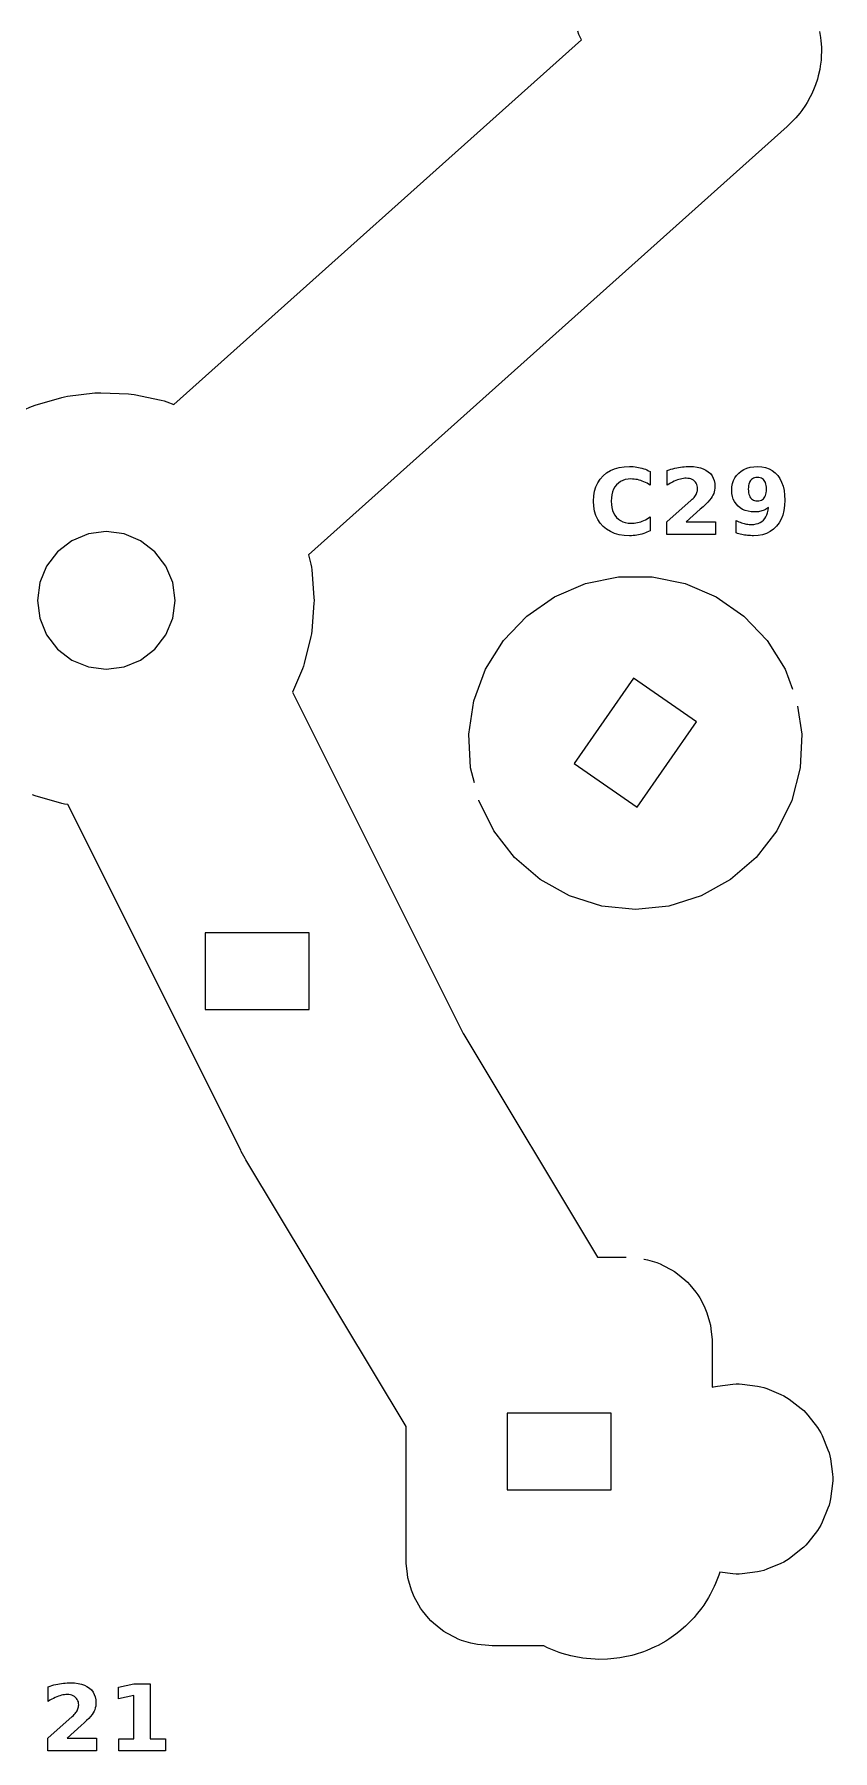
# Model space of a CAD drawing. Header units: millimetres. Extents: x 9 to 296, y 5 to 140.
# Drawn here: x 104.4 to 133.5, y 5.1 to 67.6 of the extents above; entities that cross this region are included whole.
import ezdxf

# ---------------------------------------------------------------- set-up
doc = ezdxf.new("R2010")
doc.units = ezdxf.units.MM
doc.layers.add('CUT', color=1, linetype='CONTINUOUS')
doc.layers.add('ENGRAVE', color=5, linetype='CONTINUOUS')

msp = doc.modelspace()

# ---------------------------------------------------------------- linework, layer by layer
at = {"layer": 'CUT', "color": 1}
for points in [[(90.0183, 64.2315), (103.904, 53.8885), (104.2185, 54.0378), (104.3153, 54.079), (104.4151, 54.1123), (105.3835, 54.3928), (105.4856, 54.418), (105.5894, 54.4349), (106.5903, 54.5564), (106.6951, 54.5649), (106.8003, 54.5649), (107.8077, 54.5243), (107.9126, 54.5158), (108.0164, 54.4989), (109.0042, 54.2973), (109.1064, 54.2721), (109.2062, 54.2388), (109.4684, 54.1393), (124.3127, 67.4196), (124.2712, 67.4961), (124.2219, 67.6124), (124.1838, 67.7329)], [(132.9859, 67.7292), (133.0228, 67.5043), (133.0368, 67.3822), (133.052, 67.1548), (133.0544, 67.0318), (133.0478, 66.804), (133.0384, 66.6814), (133.0101, 66.4553), (132.9891, 66.3341), (132.9394, 66.1117), (132.9069, 65.9931), (132.8362, 65.7764), (132.7925, 65.6615), (132.7014, 65.4525), (132.647, 65.3423), (132.5364, 65.143), (132.4717, 65.0384), (132.3426, 64.8506), (132.2682, 64.7527), (132.1218, 64.578), (132.0384, 64.4877), (131.8553, 64.3074), (131.8105, 64.2653), (114.3675, 48.6602), (114.4519, 48.3175), (114.473, 48.2145), (114.4856, 48.11), (114.5668, 47.1051), (114.571, 47), (114.5668, 46.8949), (114.4856, 45.89), (114.473, 45.7855), (114.4519, 45.6825), (114.2106, 44.7036), (114.1814, 44.6025), (114.1441, 44.5041), (113.7847, 43.6607), (120.0033, 31.2233), (120.025, 31.1838), (124.8903, 23.075), (125.9404, 23.075), (125.9428, 23.0749)], [(120.4104, 40.3561), (120.2693, 40.901), (120.2071, 42.1287), (120.3932, 43.3438), (120.8202, 44.4965), (121.4704, 45.5397), (122.3173, 46.4307), (123.3263, 47.1329), (124.4559, 47.6177), (125.66, 47.8651), (126.8893, 47.8651), (128.0934, 47.6177), (129.2231, 47.1329), (130.232, 46.4306), (131.0789, 45.5397), (131.7292, 44.4965), (131.9992, 43.7675)], [(132.1861, 43.1479), (132.3422, 42.1286), (132.28, 40.9009), (131.9718, 39.7109), (131.4305, 38.6072), (130.678, 37.6352), (129.7453, 36.8344), (128.6705, 36.2379), (127.4976, 35.8699), (126.2746, 35.7455), (125.0517, 35.8699), (123.8788, 36.2379), (122.804, 36.8345), (121.8712, 37.6352), (121.1188, 38.6073), (120.5774, 39.7109), (120.5733, 39.7269)], [(126.5894, 23.0115), (126.5987, 23.0101), (126.7231, 22.9789), (127.0538, 22.8786), (127.1745, 22.8354), (127.2904, 22.7806), (127.5951, 22.6177), (127.7051, 22.5518), (127.808, 22.4754), (128.0752, 22.2562), (128.1701, 22.1701), (128.2562, 22.0752), (128.4754, 21.808), (128.5518, 21.7051), (128.6177, 21.5951), (128.7806, 21.2904), (128.8354, 21.1745), (128.8786, 21.0538), (128.9789, 20.7231), (129.0101, 20.5987), (129.0289, 20.4719), (129.0688, 20.0666), (129.075, 19.9404), (129.075, 18.3377), (129.1269, 18.3533), (129.2634, 18.3787), (129.8287, 18.4531), (129.9422, 18.463), (130.0578, 18.463), (130.1713, 18.4531), (130.7282, 18.3798), (130.8405, 18.36), (130.9521, 18.3301), (131.0592, 18.2911), (131.5782, 18.0761), (131.6815, 18.028), (131.7816, 17.9702), (131.8749, 17.9048), (132.3206, 17.5628), (132.4079, 17.4896), (132.4896, 17.4079), (132.5628, 17.3206), (132.9048, 16.8749), (132.9702, 16.7816), (133.028, 16.6815), (133.0761, 16.5782), (133.2911, 16.0592), (133.3301, 15.9521), (133.36, 15.8405), (133.3798, 15.7282), (133.4531, 15.1713), (133.463, 15.0578), (133.463, 14.9422), (133.4531, 14.8287), (133.3798, 14.2718), (133.36, 14.1595), (133.3301, 14.0479), (133.2911, 13.9408), (133.0761, 13.4218), (133.028, 13.3185), (132.9702, 13.2184), (132.9048, 13.1251), (132.5628, 12.6794), (132.4896, 12.5921), (132.4079, 12.5104), (132.3206, 12.4372), (131.8749, 12.0952), (131.7816, 12.0298), (131.6815, 11.972), (131.5782, 11.9239), (131.0592, 11.7089), (130.9521, 11.6699), (130.8405, 11.64), (130.7282, 11.6202), (130.1713, 11.5469), (130.0578, 11.537), (129.9422, 11.537), (129.8287, 11.5469), (129.3557, 11.6092), (129.3174, 11.4943), (129.2005, 11.1937), (129.149, 11.0783), (129.0033, 10.7907), (128.9407, 10.6809), (128.7674, 10.4089), (128.6944, 10.3058), (128.4953, 10.0522), (128.4125, 9.9567), (128.1895, 9.7237), (128.0978, 9.6369), (127.8531, 9.4269), (127.7532, 9.3494), (127.4891, 9.1644), (127.3822, 9.0971), (127.1012, 8.9389), (126.9881, 8.8824), (126.693, 8.7525), (126.575, 8.7074), (126.2685, 8.6071), (126.1467, 8.5737), (125.8318, 8.5039), (125.7073, 8.4826), (125.3871, 8.444), (125.2611, 8.435), (124.9387, 8.428), (124.8124, 8.4314), (124.4908, 8.456), (124.3655, 8.4718), (124.0479, 8.5278), (123.9247, 8.5558), (123.6141, 8.6427), (123.4943, 8.6826), (123.1937, 8.7995), (123.0783, 8.851), (122.944, 8.9191), (122.9321, 8.9244), (122.9191, 8.925), (121.0596, 8.925), (120.9334, 8.9312), (120.5281, 8.9711), (120.4013, 8.9899), (120.2769, 9.0211), (119.9462, 9.1214), (119.8255, 9.1646), (119.7096, 9.2194), (119.4049, 9.3823), (119.2949, 9.4482), (119.192, 9.5246), (118.9248, 9.7438), (118.8299, 9.8299), (118.7438, 9.9248), (118.5246, 10.192), (118.4482, 10.2949), (118.3823, 10.4049), (118.2194, 10.7096), (118.1646, 10.8255), (118.1214, 10.9462), (118.0211, 11.2769), (117.9899, 11.4013), (117.9711, 11.5281), (117.9312, 11.9334), (117.925, 12.0596), (117.925, 16.8904), (117.9246, 16.8994), (117.9203, 16.9072), (112.0889, 26.6262), (112.0643, 26.6691), (111.9205, 26.931), (111.8976, 26.9748), (105.6033, 39.5635), (105.5894, 39.5651), (105.4856, 39.582), (105.3835, 39.6072), (104.4151, 39.8877), (104.3153, 39.921)]]:
    msp.add_lwpolyline(points, dxfattribs=at)
for points in [[(109.4207, 46.3514), (109.5061, 47), (109.4207, 47.6486), (109.1703, 48.253), (108.7721, 48.7721), (108.253, 49.1703), (107.6486, 49.4207), (107, 49.5061), (106.3514, 49.4207), (105.747, 49.1703), (105.2279, 48.7721), (104.8297, 48.253), (104.5793, 47.6486), (104.4939, 47), (104.5793, 46.3514), (104.8297, 45.747), (105.2279, 45.2279), (105.747, 44.8297), (106.3514, 44.5793), (107, 44.4939), (107.6486, 44.5793), (108.253, 44.8297), (108.7721, 45.2279), (109.1703, 45.747), (109.4207, 46.3514)], [(124.0471, 41.0625), (126.3371, 39.4687), (128.5022, 42.5793), (126.2123, 44.1732), (124.0471, 41.0625)], [(110.605, 34.895), (110.605, 32.105), (114.395, 32.105), (114.395, 34.895), (110.605, 34.895)], [(121.605, 14.605), (125.395, 14.605), (125.395, 17.395), (121.605, 17.395), (121.605, 14.605)]]:
    msp.add_lwpolyline(points, close=True, dxfattribs=at)
at = {"layer": 'ENGRAVE', "color": 5}
for points in [[(126.698, 49.4831), (126.6385, 49.4593), (126.5781, 49.438), (126.5169, 49.4192), (126.4549, 49.4028), (126.3921, 49.3888), (126.3284, 49.3775), (126.2637, 49.3686), (126.1981, 49.3623), (126.1317, 49.3585), (126.0643, 49.3572), (125.869, 49.3666), (125.6876, 49.3949), (125.5203, 49.442), (125.367, 49.508), (125.2277, 49.5929), (125.1024, 49.6966), (124.994, 49.8164), (124.9053, 49.9496), (124.8363, 50.0963), (124.787, 50.2565), (124.7574, 50.43), (124.7476, 50.617), (124.7574, 50.8044), (124.787, 50.9784), (124.8363, 51.1388), (124.9053, 51.2857), (124.994, 51.4191), (125.1024, 51.539), (125.2277, 51.6427), (125.367, 51.7275), (125.5203, 51.7935), (125.6876, 51.8407), (125.869, 51.8689), (126.0643, 51.8784), (126.1317, 51.8771), (126.1981, 51.8733), (126.2637, 51.867), (126.3284, 51.8581), (126.3921, 51.8467), (126.4549, 51.8328), (126.5169, 51.8164), (126.5781, 51.7975), (126.6385, 51.7762), (126.698, 51.7525), (126.7567, 51.7263), (126.8146, 51.6977), (126.8146, 51.1948), (126.7567, 51.2326), (126.6991, 51.2669), (126.6417, 51.2977), (126.5846, 51.325), (126.5278, 51.3487), (126.4712, 51.3689), (126.4143, 51.3858), (126.3564, 51.3997), (126.2975, 51.4104), (126.2376, 51.4181), (126.1767, 51.4227), (126.1148, 51.4243), (126.007, 51.4183), (125.9072, 51.4004), (125.8153, 51.3705), (125.7314, 51.3288), (125.6554, 51.2751), (125.5874, 51.2094), (125.5288, 51.1333), (125.4807, 51.0481), (125.4434, 50.9539), (125.4167, 50.8506), (125.4007, 50.7383), (125.3954, 50.617), (125.4007, 50.4961), (125.4167, 50.3842), (125.4434, 50.2813), (125.4807, 50.1873), (125.5288, 50.1022), (125.5874, 50.0261), (125.6554, 49.9605), (125.7314, 49.9068), (125.8153, 49.865), (125.9072, 49.8352), (126.007, 49.8173), (126.1148, 49.8113), (126.1767, 49.8128), (126.2376, 49.8174), (126.2975, 49.8251), (126.3564, 49.8359), (126.4143, 49.8497), (126.4712, 49.8666), (126.5278, 49.8868), (126.5846, 49.9106), (126.6417, 49.9378), (126.6991, 49.9686), (126.7567, 50.003), (126.8146, 50.0408), (126.8146, 49.5379), (126.7567, 49.5092), (126.698, 49.4831)], [(129.1908, 49.4044), (127.4249, 49.4044), (127.4249, 49.865), (128.3119, 50.6479), (128.3498, 50.6836), (128.3843, 50.719), (128.4153, 50.7541), (128.4428, 50.7889), (128.467, 50.8235), (128.4877, 50.8579), (128.5051, 50.8923), (128.5193, 50.9271), (128.5304, 50.9624), (128.5383, 50.9982), (128.5431, 51.0344), (128.5447, 51.0711), (128.5415, 51.1262), (128.5319, 51.1776), (128.516, 51.2253), (128.4937, 51.2693), (128.465, 51.3096), (128.4299, 51.3461), (128.3896, 51.378), (128.345, 51.404), (128.2962, 51.4243), (128.2433, 51.4387), (128.1861, 51.4474), (128.1247, 51.4503), (128.0751, 51.4486), (128.024, 51.4433), (127.9713, 51.4346), (127.9171, 51.4224), (127.8614, 51.4068), (127.8041, 51.3876), (127.7454, 51.3651), (127.6853, 51.3391), (127.6238, 51.3097), (127.561, 51.277), (127.4969, 51.2408), (127.4314, 51.2013), (127.4314, 51.7351), (127.5018, 51.7575), (127.5719, 51.7781), (127.6417, 51.7968), (127.7113, 51.8136), (127.7806, 51.8286), (127.8497, 51.8417), (127.9184, 51.8529), (127.9866, 51.8621), (128.0543, 51.8692), (128.1217, 51.8743), (128.1885, 51.8773), (128.2549, 51.8784), (128.3949, 51.873), (128.5241, 51.857), (128.6425, 51.8303), (128.7501, 51.793), (128.8469, 51.745), (128.9328, 51.6863), (129.0067, 51.6181), (129.0671, 51.5414), (129.1141, 51.4564), (129.1477, 51.3629), (129.1678, 51.2611), (129.1745, 51.1508), (129.1717, 51.0854), (129.1632, 51.0214), (129.1489, 50.959), (129.129, 50.898), (129.1033, 50.8385), (129.072, 50.7805), (129.0315, 50.7201), (128.9785, 50.6531), (128.9129, 50.5797), (128.8347, 50.4999), (128.744, 50.4135), (128.6407, 50.3207), (128.1215, 49.865), (129.1908, 49.865), (129.1908, 49.4044)], [(129.9971, 49.885), (130.0459, 49.8646), (130.094, 49.8461), (130.1414, 49.8296), (130.188, 49.815), (130.234, 49.8023), (130.2795, 49.7917), (130.3248, 49.7829), (130.3699, 49.7761), (130.4148, 49.7712), (130.4596, 49.7683), (130.5042, 49.7674), (130.594, 49.7717), (130.6771, 49.7846), (130.7532, 49.8062), (130.8225, 49.8364), (130.8848, 49.8753), (130.9404, 49.9228), (130.9889, 49.9788), (131.0302, 50.0431), (131.0645, 50.1159), (131.0916, 50.197), (131.1115, 50.2864), (131.1243, 50.3842), (131.087, 50.3582), (131.0489, 50.3345), (131.0099, 50.313), (130.9702, 50.2938), (130.9296, 50.2768), (130.8883, 50.2621), (130.8459, 50.2497), (130.8024, 50.2395), (130.7577, 50.2316), (130.7118, 50.226), (130.6647, 50.2226), (130.6165, 50.2215), (130.4962, 50.2275), (130.384, 50.2456), (130.2798, 50.2758), (130.1835, 50.318), (130.0953, 50.3723), (130.0151, 50.4387), (129.9452, 50.515), (129.888, 50.5989), (129.8436, 50.6904), (129.8118, 50.7896), (129.7927, 50.8964), (129.7864, 51.0108), (129.7935, 51.1373), (129.8147, 51.255), (129.8501, 51.364), (129.8996, 51.4644), (129.9633, 51.5561), (130.0411, 51.6391), (130.1308, 51.7112), (130.2302, 51.7702), (130.3392, 51.8161), (130.4578, 51.8489), (130.586, 51.8685), (130.7239, 51.8751), (130.8763, 51.8662), (131.0169, 51.8395), (131.1454, 51.7949), (131.2621, 51.7326), (131.3668, 51.6524), (131.4596, 51.5545), (131.5391, 51.4402), (131.6042, 51.3112), (131.6549, 51.1675), (131.6911, 51.009), (131.7128, 50.8358), (131.72, 50.6479), (131.7115, 50.4543), (131.6862, 50.2751), (131.6439, 50.1102), (131.5847, 49.9596), (131.5086, 49.8233), (131.4156, 49.7014), (131.3079, 49.5963), (131.1876, 49.5102), (131.0547, 49.4433), (130.9093, 49.3954), (130.7512, 49.3668), (130.5807, 49.3572), (130.5241, 49.3579), (130.4684, 49.36), (130.4134, 49.3635), (130.3593, 49.3684), (130.306, 49.3747), (130.2535, 49.3824), (130.2016, 49.3915), (130.1501, 49.402), (130.0989, 49.414), (130.0481, 49.4273), (129.9976, 49.442), (129.9475, 49.4581), (129.9475, 49.9073), (129.9971, 49.885)], [(130.8212, 50.6402), (130.8647, 50.655), (130.9037, 50.6757), (130.9381, 50.7024), (130.968, 50.735), (130.9934, 50.7735), (131.0141, 50.8179), (131.0303, 50.8682), (131.0418, 50.9245), (131.0487, 50.9867), (131.051, 51.0548), (131.0487, 51.1224), (131.0418, 51.1843), (131.0303, 51.2403), (131.0141, 51.2906), (130.9934, 51.3351), (130.968, 51.3738), (130.9381, 51.4066), (130.9037, 51.4335), (130.8647, 51.4544), (130.8212, 51.4693), (130.7732, 51.4782), (130.7206, 51.4812), (130.6681, 51.4782), (130.6201, 51.4693), (130.5766, 51.4544), (130.5376, 51.4335), (130.5032, 51.4066), (130.4732, 51.3738), (130.4479, 51.3351), (130.4271, 51.2906), (130.411, 51.2403), (130.3995, 51.1843), (130.3925, 51.1224), (130.3902, 51.0548), (130.3925, 50.9867), (130.3995, 50.9245), (130.411, 50.8682), (130.4271, 50.8179), (130.4479, 50.7735), (130.4732, 50.735), (130.5032, 50.7024), (130.5376, 50.6757), (130.5766, 50.655), (130.6201, 50.6402), (130.6681, 50.6313), (130.7206, 50.6284), (130.7732, 50.6313), (130.8212, 50.6402)], [(106.6428, 5.103), (104.8768, 5.103), (104.8768, 5.5636), (105.7639, 6.3465), (105.8018, 6.3822), (105.8362, 6.4176), (105.8672, 6.4527), (105.8948, 6.4876), (105.9189, 6.5221), (105.9397, 6.5565), (105.9571, 6.5909), (105.9713, 6.6257), (105.9824, 6.661), (105.9903, 6.6968), (105.995, 6.733), (105.9966, 6.7697), (105.9934, 6.8248), (105.9839, 6.8762), (105.9679, 6.9239), (105.9456, 6.9679), (105.9169, 7.0082), (105.8819, 7.0447), (105.8415, 7.0766), (105.797, 7.1026), (105.7482, 7.1229), (105.6952, 7.1373), (105.6381, 7.146), (105.5767, 7.1489), (105.5271, 7.1472), (105.476, 7.1419), (105.4233, 7.1332), (105.3691, 7.1211), (105.3133, 7.1054), (105.2561, 7.0862), (105.1973, 7.0637), (105.1372, 7.0377), (105.0758, 7.0083), (105.013, 6.9756), (104.9489, 6.9394), (104.8833, 6.8999), (104.8833, 7.4337), (104.9537, 7.4561), (105.0239, 7.4767), (105.0937, 7.4954), (105.1633, 7.5122), (105.2326, 7.5272), (105.3016, 7.5403), (105.3703, 7.5515), (105.4385, 7.5607), (105.5063, 7.5678), (105.5736, 7.5729), (105.6405, 7.576), (105.7069, 7.577), (105.8469, 7.5716), (105.9761, 7.5556), (106.0945, 7.529), (106.2021, 7.4916), (106.2988, 7.4436), (106.3848, 7.3849), (106.4587, 7.3167), (106.5191, 7.2401), (106.5661, 7.155), (106.5996, 7.0616), (106.6198, 6.9597), (106.6265, 6.8494), (106.6237, 6.784), (106.6151, 6.72), (106.6009, 6.6576), (106.5809, 6.5966), (106.5553, 6.5371), (106.524, 6.4791), (106.4835, 6.4187), (106.4305, 6.3517), (106.3649, 6.2783), (106.2867, 6.1985), (106.196, 6.1121), (106.0926, 6.0194), (105.5734, 5.5636), (106.6428, 5.5636), (106.6428, 5.103)], [(108.0098, 7.1066), (107.4418, 6.9894), (107.4418, 7.4158), (108.0066, 7.533), (108.6023, 7.533), (108.6023, 5.536), (109.1557, 5.536), (109.1557, 5.103), (107.4565, 5.103), (107.4565, 5.536), (108.0098, 5.536), (108.0098, 7.1066)]]:
    msp.add_lwpolyline(points, close=True, dxfattribs=at)

doc.saveas('drawing.dxf')
